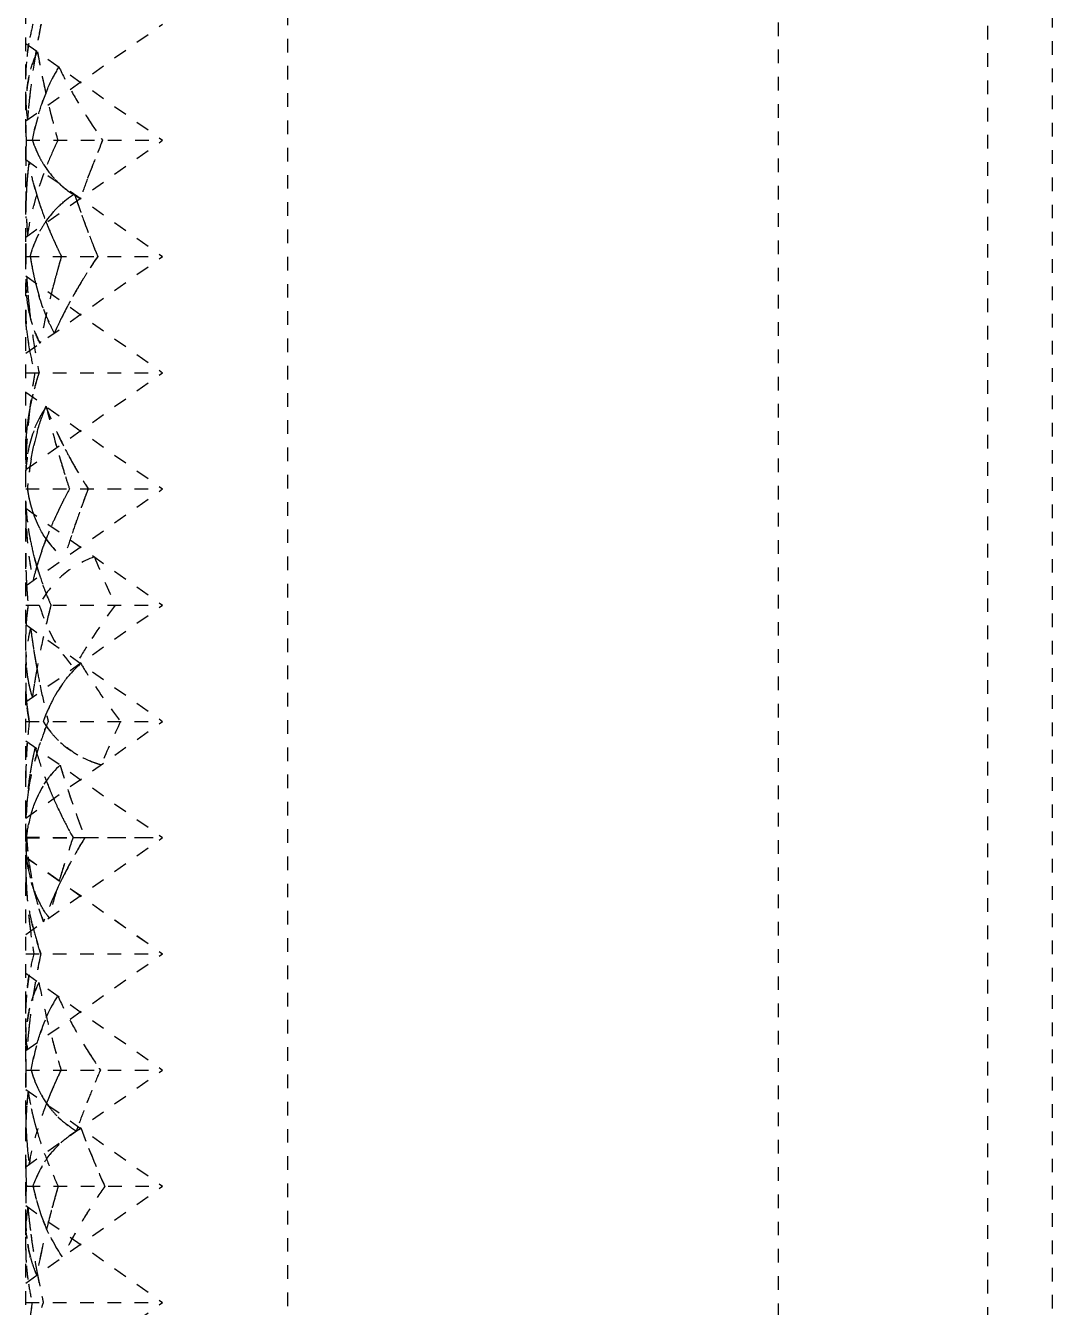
# Model space of a CAD drawing. Header units: millimetres. Extents: x 2089 to 2530, y 1631 to 2074.
# Drawn here: x 2418.35 to 2425.89, y 1882.51 to 1891.92 of the extents above; entities that cross this region are included whole.
import ezdxf

# ---------------------------------------------------------------- set-up
doc = ezdxf.new("R2010")
doc.units = ezdxf.units.MM
doc.linetypes.add('HIDDEN', pattern=[0.2, 0.1, -0.1])
doc.layers.add('DEFAULT_2', color=8, linetype='HIDDEN')

msp = doc.modelspace()

# ---------------------------------------------------------------- linework, layer by layer
at = {"layer": 'DEFAULT_2', "color": 8, "linetype": 'HIDDEN'}
for p, q in [((2425.891, 1788.5032), (2425.891, 1954.5994)), ((2423.881, 1794.841), (2423.881, 1948.0674)), ((2425.4148, 1909.7147), (2425.4138, 1866.4358)), ((2420.2759, 1908.821), (2420.2758, 1879.59)), ((2418.3536, 1880.3309), (2418.3536, 1908.0321)), ((2418.3536, 1891.2181), (2419.3586, 1891.9288)), ((2418.4663, 1891.9288), (2418.4624, 1891.9089)), ((2418.4624, 1891.9089), (2418.4663, 1891.9288)), ((2418.3536, 1891.7866), (2419.3586, 1891.076)), ((2418.3536, 1890.3654), (2419.3586, 1891.076)), ((2418.3579, 1891.076), (2419.3586, 1891.076)), ((2418.3536, 1890.9339), (2419.3586, 1890.2232)), ((2418.3779, 1890.9167), (2418.3816, 1890.896)), ((2418.3539, 1890.2863), (2418.3536, 1890.3181)), ((2418.3539, 1890.2548), (2418.3539, 1890.2863)), ((2418.3536, 1889.5126), (2419.3586, 1890.2232)), ((2418.3536, 1890.2232), (2419.3586, 1890.2232)), ((2418.3539, 1890.2551), (2418.3547, 1890.2232)), ((2418.3547, 1890.2232), (2418.3539, 1890.2548)), ((2418.3536, 1890.0811), (2419.3586, 1889.3705)), ((2418.3536, 1888.6598), (2419.3586, 1889.3705)), ((2418.3536, 1889.3705), (2419.3586, 1889.3705)), ((2418.3536, 1889.2283), (2419.3586, 1888.5177)), ((2418.3536, 1887.807), (2419.3586, 1888.5177)), ((2418.3536, 1888.5177), (2419.3586, 1888.5177)), ((2418.3536, 1888.3756), (2419.3586, 1887.6649)), ((2418.3536, 1886.9543), (2419.3586, 1887.6649)), ((2418.3536, 1887.6649), (2419.3586, 1887.6649)), ((2418.3536, 1887.5228), (2419.3586, 1886.8121)), ((2418.3536, 1886.8121), (2419.3586, 1886.8121)), ((2418.3544, 1886.1021), (2419.3586, 1886.8121)), ((2418.3536, 1886.67), (2419.3586, 1885.9594)), ((2418.3536, 1885.2487), (2419.3586, 1885.9594)), ((2418.3536, 1885.9594), (2419.3586, 1885.9594)), ((2418.3535, 1885.8161), (2419.3586, 1885.1066)), ((2418.3536, 1885.8172), (2419.3586, 1885.1066)), ((2418.3543, 1885.8177), (2419.3586, 1885.1066)), ((2418.3536, 1884.396), (2419.3586, 1885.1066)), ((2418.3536, 1885.1066), (2419.3586, 1885.1066)), ((2418.3536, 1884.9645), (2419.3586, 1884.2538)), ((2418.3536, 1883.5432), (2419.3586, 1884.2538)), ((2418.3557, 1884.2538), (2419.3586, 1884.2538)), ((2418.3536, 1884.1117), (2419.3586, 1883.4011)), ((2418.3536, 1882.6904), (2419.3586, 1883.4011)), ((2418.3589, 1883.4011), (2419.3586, 1883.4011)), ((2418.3536, 1883.2589), (2419.3586, 1882.5483)), ((2418.3536, 1881.8376), (2419.3586, 1882.5483)), ((2418.3536, 1882.5483), (2419.3586, 1882.5483))]:
    msp.add_line(p, q, dxfattribs=at)
for centre, radius, start, end in [((2420.3224, 1891.4543), 1.9737, 166.08971, 170.30334), ((2424.8757, 1890.6439), 6.5369, 168.84163, 170.8288), ((2424.9303, 1890.6337), 6.5924, 168.8463, 170.44946), ((2420.0529, 1891.5002), 1.7003, 170.29775, 174.89132), ((2424.6481, 1890.6822), 6.3062, 170.45861, 170.83888), ((2424.8528, 1892.8744), 6.5154, 190.15286, 192.06477), ((2424.8218, 1892.8685), 6.4839, 190.14911, 191.75907), ((2419.8127, 1891.5215), 1.4591, 174.88649, 179.93363), ((2424.2598, 1890.7426), 5.9132, 170.81828, 173.10516), ((2421.6761, 1893.1075), 3.4219, 205.86936, 209.24723), ((2425.044, 1892.9138), 6.7106, 191.7516, 192.05215), ((2425.3555, 1892.982), 7.0295, 192.06567, 195.23938), ((2425.2649, 1892.962), 6.9367, 192.06038, 193.89734), ((2419.6471, 1891.4104), 1.2935, 179.97824, 182.76929), ((2423.607, 1890.8212), 5.2556, 173.10116, 175.56414), ((2423.6418, 1890.8168), 5.2907, 173.58843, 174.8097), ((2423.8795, 1890.7906), 5.5298, 173.1292, 173.59389), ((2419.8534, 1890.8807), 1.4563, 156.74788, 158.22669), ((2421.9817, 1893.2779), 3.7718, 209.23732, 212.41829), ((2421.9882, 1893.2818), 3.7794, 209.24037, 212.41493), ((2419.5536, 1891.4061), 1.1999, 182.77803, 185.70345), ((2419.4617, 1891.3967), 1.1075, 185.69092, 188.77474), ((2423.3812, 1890.8408), 5.029, 174.81368, 175.58738), ((2425.587, 1893.0411), 7.2683, 193.89317, 195.20952), ((2422.1439, 1893.3791), 3.963, 212.39632, 212.86781), ((2422.2704, 1893.4607), 4.1135, 212.41186, 215.43122), ((2422.2983, 1893.4803), 4.1476, 212.88317, 215.42747), ((2419.7643, 1891.1862), 1.4107, 180.02246, 182.97298), ((2419.7336, 1891.1859), 1.3801, 180.00654, 181.50377), ((2419.7964, 1891.1875), 1.4428, 181.50094, 182.95459), ((2425.7698, 1893.0904), 7.4577, 195.20587, 195.6705), ((2425.7546, 1893.0861), 7.4419, 195.20479, 195.67035), ((2419.8625, 1891.1909), 1.509, 182.95725, 184.3683), ((2422.7352, 1890.8801), 4.3817, 177.43801, 178.26365), ((2419.2049, 1891.3368), 0.8433, 198.01731, 203.41453), ((2421.4023, 1889.7392), 3.1145, 154.58155, 156.29234), ((2426.9737, 1887.7339), 8.7209, 157.46594, 159.47069), ((2427.0272, 1887.7115), 8.7788, 157.46516, 158.46072), ((2422.4611, 1890.8878), 4.1075, 178.25499, 179.98392), ((2422.4233, 1890.888), 4.0697, 179.11898, 179.5937), ((2422.5401, 1890.8861), 4.1865, 178.2643, 179.11783), ((2419.1642, 1891.3197), 0.7991, 203.44712, 205.56383), ((2419.1459, 1891.311), 0.7788, 205.56522, 207.46709), ((2419.1204, 1891.2975), 0.75, 207.45131, 212.2752), ((2421.1642, 1889.8423), 2.855, 156.26663, 159.72924), ((2422.3276, 1890.8887), 3.974, 179.59402, 179.99588), ((2421.338, 1890.547), 2.9831, 173.45563, 175.42378), ((2421.1645, 1890.5662), 2.8086, 172.83144, 173.44151), ((2420.2207, 1891.2353), 1.8702, 189.8098, 190.45312), ((2419.0999, 1891.2848), 0.7259, 212.29422, 214.53255), ((2419.0845, 1891.274), 0.7072, 214.51689, 223.46933), ((2426.9075, 1887.7591), 8.6501, 158.46291, 159.47366), ((2421.6627, 1890.5214), 3.3088, 175.43108, 177.81054), ((2420.8416, 1889.9611), 2.5112, 159.71367, 163.51324), ((2419.0761, 1891.2666), 0.6959, 223.50169, 227.27863), ((2419.0899, 1891.2827), 0.7172, 227.34495, 237.93694), ((2426.8429, 1887.7832), 8.5811, 159.47256, 160.49167), ((2426.8338, 1887.7865), 8.5714, 159.47189, 160.49206), ((2421.8972, 1890.6965), 3.5436, 179.94451, 183.49346), ((2420.6064, 1890.032), 2.2656, 163.54576, 165.52256), ((2420.6011, 1891.3224), 2.2605, 194.83425, 196.08124), ((2420.629, 1891.3303), 2.2896, 195.54709, 196.08941), ((2420.6721, 1891.3427), 2.3344, 196.08941, 196.63767), ((2420.7734, 1891.3734), 2.4403, 196.64802, 198.5829), ((2419.1083, 1891.3113), 0.7511, 237.90517, 241.89106), ((2426.3344, 1893.2673), 8.0495, 198.74521, 202.22036), ((2426.2428, 1893.2357), 7.9526, 198.74151, 199.05756), ((2422.0525, 1890.5064), 3.6989, 177.80829, 180.01654), ((2420.9909, 1891.4473), 2.6699, 198.59956, 201.59541), ((2419.0832, 1890.0817), 0.7047, 136.75613, 144.47084), ((2426.2916, 1893.2526), 8.0042, 199.05814, 199.91251), ((2421.4345, 1890.6702), 3.0802, 183.52935, 185.48434), ((2419.1105, 1890.0626), 0.7381, 144.49369, 151.66663), ((2426.3759, 1893.2832), 8.094, 199.91311, 201.06521), ((2421.2732, 1891.5591), 2.9736, 201.59469, 204.60887), ((2421.1943, 1891.5268), 2.8884, 201.59684, 202.955), ((2421.3102, 1891.5758), 3.0142, 202.95293, 204.019), ((2426.4156, 1893.2983), 8.1364, 201.06377, 202.20627), ((2421.3899, 1891.6111), 3.1013, 204.01663, 204.58508), ((2421.4615, 1891.6439), 3.1801, 204.5853, 205.51081), ((2419.746, 1890.1668), 1.3924, 178.45481, 179.99389), ((2419.7305, 1890.1669), 1.3769, 179.22313, 179.99836), ((2419.778, 1890.1661), 1.4245, 177.70284, 179.21878), ((2419.7942, 1890.1656), 1.4406, 177.70679, 178.45917), ((2420.7994, 1890.5944), 2.4404, 188.74725, 189.89689), ((2426.0196, 1888.0443), 7.7172, 163.59974, 165.26768), ((2421.5554, 1891.6887), 3.2841, 205.51113, 206.50194), ((2426.1498, 1888.0071), 7.8526, 163.60736, 164.12198), ((2422.187, 1887.9604), 4.0049, 145.59727, 149.09946), ((2422.2623, 1887.9104), 4.0952, 145.6143, 147.64234), ((2420.6109, 1890.5609), 2.2489, 189.88235, 192.19389), ((2425.8997, 1888.077), 7.5929, 164.52555, 165.27635), ((2426.038, 1888.0389), 7.7364, 164.12226, 164.52663), ((2422.1025, 1888.0122), 3.9057, 147.64891, 148.80252), ((2419.6152, 1890.0551), 1.2616, 179.93667, 185.25503), ((2423.1536, 1890.3566), 4.8011, 183.3507, 186.06235), ((2422.8906, 1890.339), 4.5374, 183.3232, 183.55919), ((2423.0596, 1890.3501), 4.7068, 183.56642, 184.97426), ((2420.4159, 1890.519), 2.0496, 192.2006, 194.22293), ((2425.5991, 1888.1551), 7.2823, 165.26944, 166.98791), ((2425.5847, 1888.1586), 7.2675, 165.26752, 166.98946), ((2421.8894, 1888.139), 3.6578, 149.10557, 152.15067), ((2421.9346, 1888.1131), 3.7099, 148.79178, 151.30553), ((2419.4832, 1890.0439), 1.1292, 185.30285, 188.27303), ((2423.3322, 1890.3736), 4.9804, 184.97129, 186.03331), ((2419.3758, 1890.0276), 1.0205, 188.23486, 193.80627), ((2423.7363, 1890.418), 5.3869, 186.05165, 188.57359), ((2421.5776, 1888.3029), 3.3055, 152.13802, 155.73219), ((2421.7097, 1888.2355), 3.4538, 152.17348, 153.00512), ((2421.7866, 1888.1949), 3.5407, 151.31829, 152.17356), ((2419.2815, 1890.0051), 0.9236, 193.84382, 197.63756), ((2425.1172, 1888.2661), 6.7879, 166.98436, 168.77626), ((2421.457, 1888.3593), 3.1723, 154.7141, 155.76472), ((2421.5886, 1888.2968), 3.3181, 152.99915, 154.70925), ((2420.1166, 1889.8596), 1.7644, 185.66131, 190.68667), ((2420.432, 1889.9188), 2.0853, 190.67884, 195.24548), ((2424.2981, 1890.5023), 5.955, 188.5697, 190.95702), ((2423.9784, 1888.4681), 5.6311, 170.77916, 173.32628), ((2424.0025, 1888.4646), 5.6554, 170.78312, 173.146), ((2420.6346, 1888.6652), 2.294, 162.75212, 166.18578), ((2420.7956, 1888.6167), 2.4622, 162.17346, 162.78533), ((2420.3252, 1888.7388), 1.976, 167.4076, 170.01281), ((2420.4588, 1888.7096), 2.1128, 166.21666, 167.42315), ((2423.2376, 1888.5524), 4.8854, 173.77452, 176.08722), ((2420.139, 1888.7713), 1.7869, 170.00351, 173.27428), ((2423.6135, 1888.5133), 5.2634, 173.16664, 173.7975), ((2423.5884, 1888.5161), 5.2381, 173.35132, 173.79569), ((2421.3461, 1890.2255), 3.0506, 201.17098, 205.24944), ((2421.2803, 1890.1972), 2.979, 201.12051, 205.32187), ((2425.339, 1890.7248), 7.0197, 193.20465, 196.59467), ((2425.2318, 1890.6988), 6.9093, 193.19793, 194.90808), ((2422.6232, 1888.5932), 4.2698, 176.07118, 179.10145), ((2422.8376, 1888.5811), 4.4844, 176.10445, 177.17237), ((2425.5146, 1890.7736), 7.2019, 194.90443, 196.20569), ((2421.7328, 1890.4102), 3.4791, 205.28468, 209.03201), ((2421.6209, 1890.3544), 3.3541, 205.26027, 207.42249), ((2422.5531, 1888.5949), 4.1995, 177.16834, 178.64746), ((2421.8087, 1890.4514), 3.5654, 207.41677, 209.01539), ((2419.6963, 1888.6943), 1.3427, 179.99958, 181.46057), ((2422.3541, 1888.6001), 4.0005, 178.65569, 179.14084), ((2420.963, 1888.2958), 2.6064, 170.22214, 174.23998), ((2425.6586, 1890.8151), 7.3518, 196.20245, 196.55736), ((2425.8089, 1890.8603), 7.5087, 196.56159, 198.17914), ((2425.7554, 1890.844), 7.4528, 196.55826, 197.44757), ((2422.0101, 1890.5638), 3.7961, 209.02386, 211.54143), ((2422.0583, 1890.5918), 3.8519, 209.04325, 212.5795), ((2425.8721, 1890.8806), 7.5751, 197.44713, 198.17555), ((2421.264, 1888.2626), 2.9093, 174.1837, 174.96975), ((2419.3948, 1888.6675), 1.0397, 188.28328, 192.60412), ((2421.7626, 1886.8477), 3.5103, 151.59275, 153.09129), ((2426.5718, 1885.542), 8.3103, 159.01835, 160.27087), ((2422.1494, 1890.6481), 3.959, 211.52697, 212.02491), ((2422.1955, 1890.6769), 4.0133, 212.02496, 212.54928), ((2426.627, 1885.5214), 8.3692, 159.02157, 159.35043), ((2421.7887, 1888.4201), 3.4351, 179.94933, 183.37101), ((2419.3271, 1888.6528), 0.9705, 192.63223, 194.67072), ((2419.2932, 1888.644), 0.9354, 194.67384, 196.26368), ((2421.6486, 1886.9058), 3.3823, 153.09508, 153.96845), ((2426.4664, 1885.5808), 8.198, 159.34325, 161.53754), ((2421.9062, 1888.2259), 3.5527, 177.62063, 180.01952), ((2421.974, 1888.2252), 3.6204, 178.42977, 180.00658), ((2421.7733, 1888.2302), 3.4197, 177.60077, 178.42174), ((2420.023, 1888.4829), 1.6699, 183.76073, 188.76458), ((2419.2413, 1888.6284), 0.8812, 196.23356, 201.09243), ((2421.439, 1887.0052), 3.1504, 155.45088, 155.99277), ((2421.5358, 1886.9607), 3.2569, 153.9644, 155.4457), ((2426.4039, 1885.6021), 8.1319, 160.26988, 161.5407), ((2421.2248, 1888.3863), 2.8702, 183.35898, 187.22307), ((2420.2411, 1888.5148), 1.8904, 188.71233, 191.06646), ((2420.452, 1888.5569), 2.1055, 191.102, 194.86602), ((2419.0856, 1888.5518), 0.707, 215.48196, 230.473), ((2426.1817, 1885.6762), 7.8977, 161.54005, 162.83902), ((2422.2392, 1888.0478), 3.8856, 180.01316, 181.84521), ((2422.4031, 1888.0504), 4.0496, 180.04863, 183.61076), ((2420.7189, 1888.3216), 2.3602, 187.21082, 191.64966), ((2420.8474, 1887.2347), 2.5154, 160.7822, 163.5367), ((2420.9177, 1887.2111), 2.5896, 160.80321, 161.90177), ((2420.6927, 1887.2825), 2.3536, 161.85065, 166.17071), ((2420.6247, 1887.3006), 2.2833, 163.53862, 166.20554), ((2420.6616, 1888.6112), 2.322, 194.83457, 196.58802), ((2420.7689, 1888.6429), 2.4338, 196.58071, 197.38815), ((2426.2605, 1891.0196), 7.9877, 202.06467, 204.8335), ((2422.5678, 1888.0578), 4.2144, 181.83722, 183.57085), ((2422.9205, 1888.0804), 4.5678, 183.57744, 185.21856), ((2422.9124, 1888.0795), 4.5597, 183.57339, 185.21736), ((2420.0853, 1887.4088), 1.7327, 171.49966, 174.17146), ((2421.2636, 1888.8204), 2.9596, 201.71588, 202.98012), ((2425.4525, 1885.8859), 7.1388, 165.57007, 165.9182), ((2425.5544, 1885.8598), 7.244, 165.57061, 165.88055), ((2422.375, 1885.1192), 4.2183, 142.87991, 147.91248), ((2419.9372, 1887.4242), 1.5837, 174.18058, 177.00161), ((2425.162, 1885.9569), 6.8397, 165.86773, 167.53795), ((2425.1464, 1885.9615), 6.8235, 165.90856, 167.54763), ((2419.7924, 1887.4313), 1.4389, 176.99007, 179.95075), ((2419.3437, 1887.2424), 0.9873, 165.04698, 169.14797), ((2423.7666, 1888.1746), 5.4193, 187.1816, 189.55095), ((2423.5795, 1888.1491), 5.2305, 187.16068, 187.80689), ((2423.7771, 1888.1765), 5.4299, 187.8099, 188.92607), ((2424.6234, 1886.0759), 6.2881, 167.53877, 169.63375), ((2424.8747, 1886.0227), 6.545, 167.55764, 167.78722), ((2419.6326, 1887.3234), 1.279, 179.93388, 185.32701), ((2423.9798, 1888.208), 5.6351, 188.92296, 189.52546), ((2424.1264, 1888.2327), 5.7837, 189.52577, 190.28317), ((2424.2962, 1888.2629), 5.9562, 189.54292, 191.77889), ((2422.085, 1885.3017), 3.8757, 147.92087, 150.57454), ((2419.456, 1887.3069), 1.1017, 185.32598, 191.21674), ((2424.1149, 1886.1685), 5.7712, 169.62929, 171.82994), ((2424.2109, 1886.1515), 5.8688, 169.82266, 170.84625), ((2424.3808, 1886.1214), 6.0413, 169.64469, 169.8267), ((2424.3504, 1888.2738), 6.0114, 190.28796, 191.77462), ((2419.8137, 1887.0968), 1.4601, 180.03352, 183.60935), ((2419.3173, 1887.2796), 0.9603, 191.22429, 197.63627), ((2423.941, 1886.195), 5.5954, 170.84659, 171.84647), ((2419.4168, 1886.5245), 0.9718, 142.15404, 147.62355), ((2419.9835, 1887.1075), 1.6303, 183.60764, 186.94615), ((2424.7182, 1888.3504), 6.3872, 191.77478, 193.60363), ((2419.5266, 1886.4546), 1.1019, 147.61222, 151.67395), ((2420.1135, 1887.1225), 1.7611, 186.92079, 188.23326), ((2419.6769, 1886.3744), 1.2723, 151.70751, 157.17414), ((2423.0997, 1886.2984), 4.7477, 173.78782, 175.71968), ((2420.2096, 1887.1366), 1.8582, 188.23797, 190.05455), ((2419.8354, 1886.3062), 1.4449, 157.11923, 159.50242), ((2419.1103, 1887.196), 0.7363, 211.42269, 213.21613), ((2421.1827, 1885.7426), 2.8704, 158.12315, 159.22263), ((2424.9931, 1888.4161), 6.6698, 193.59606, 193.91455), ((2424.9562, 1888.4069), 6.6318, 193.59421, 193.91442), ((2426.5628, 1883.2389), 8.3191, 154.56259, 156.9783), ((2426.5515, 1883.2441), 8.3065, 154.56165, 156.98002), ((2419.1039, 1887.1918), 0.7286, 213.21696, 214.65259), ((2419.0929, 1887.184), 0.7151, 214.64217, 220.39687), ((2419.0816, 1887.1746), 0.7004, 220.4073, 225.96503), ((2422.6514, 1886.3318), 4.2982, 175.71737, 177.77468), ((2420.4144, 1886.1319), 2.0501, 166.20684, 168.77294), ((2420.7051, 1887.2483), 2.3665, 195.38052, 196.47644), ((2420.758, 1886.0643), 2.4003, 168.78678, 171.56545), ((2420.699, 1885.9055), 2.3598, 163.89757, 164.59481), ((2420.9268, 1887.3163), 2.5983, 196.52623, 200.50409), ((2422.2155, 1886.3485), 3.8619, 177.7723, 179.9796), ((2425.7364, 1888.6278), 7.4428, 196.68532, 201.00933), ((2425.5947, 1888.5839), 7.2945, 196.67491, 198.13903), ((2420.8331, 1886.0492), 2.4769, 171.47627, 176.54773), ((2421.2504, 1887.4361), 2.9433, 200.48358, 203.50259), ((2421.181, 1887.4089), 2.8689, 200.45916, 202.04654), ((2421.3253, 1887.4673), 3.0246, 202.0453, 203.47725), ((2420.1028, 1886.0306), 1.7501, 170.36877, 175.22288), ((2421.4731, 1887.5315), 3.1857, 203.47803, 204.98943), ((2425.7947, 1888.6493), 7.5049, 198.13839, 199.56789), ((2421.863, 1886.1787), 3.5094, 180.00717, 181.25022), ((2419.8965, 1886.0491), 1.543, 175.26983, 178.03311), ((2420.8959, 1886.0482), 2.5396, 176.61042, 177.59518), ((2421.6335, 1887.6063), 3.3628, 204.99028, 206.64136), ((2421.7967, 1887.687), 3.5446, 205.05692, 209.1691), ((2421.8425, 1887.7118), 3.5968, 206.65058, 209.15807), ((2425.9375, 1888.6999), 7.6564, 199.56649, 200.97373), ((2420.2713, 1885.9482), 1.9151, 179.69754, 180.42166), ((2421.1529, 1886.144), 2.7983, 183.78343, 186.69923), ((2425.9862, 1883.4525), 7.704, 161.01004, 162.56366), ((2422.0322, 1883.9604), 3.8103, 148.35632, 151.96689), ((2418.8132, 1907.7848), 21.8256, 269.70678, 269.93524), ((2422.1652, 1883.8808), 3.9653, 148.38544, 149.01745), ((2422.0025, 1883.9769), 3.7763, 148.99781, 151.9773), ((2421.8862, 1885.8105), 3.533, 179.90743, 181.49064), ((2422.2195, 1885.8119), 3.866, 179.93841, 183.27116), ((2419.808, 1885.7185), 1.4544, 180.0214, 182.8803), ((2422.299, 1885.8207), 3.9459, 181.48279, 182.54078), ((2421.704, 1884.1359), 3.4381, 151.97865, 155.79768), ((2425.6754, 1883.55), 7.3783, 162.56286, 164.15514), ((2425.6618, 1883.5537), 7.3641, 162.77913, 164.15352), ((2421.6578, 1884.1574), 3.3871, 153.28992, 154.79725), ((2425.8242, 1883.504), 7.5339, 162.56776, 162.78352), ((2421.7974, 1884.0873), 3.5434, 151.99384, 153.29149), ((2419.9821, 1885.7283), 1.6288, 182.92913, 187.05772), ((2422.5923, 1885.8332), 4.2394, 182.53411, 182.99729), ((2422.7528, 1885.8415), 4.4001, 182.99611, 183.25973), ((2422.8987, 1885.8494), 4.5463, 183.25377, 186.57888), ((2422.9456, 1885.8536), 4.5933, 183.2736, 186.22564), ((2421.5333, 1884.2162), 3.2494, 154.80041, 155.85474), ((2421.3156, 1884.3125), 3.0114, 155.83362, 160.00787), ((2421.2482, 1884.3399), 2.9388, 155.78164, 160.05921), ((2425.321, 1883.6504), 7.0099, 164.15355, 165.79821), ((2419.0933, 1885.8039), 0.7146, 214.71472, 217.36926), ((2423.4225, 1885.9074), 5.0732, 186.24536, 189.08191), ((2423.4732, 1885.9145), 5.1245, 186.56674, 189.07115), ((2420.564, 1885.8286), 2.2198, 193.13823, 194.63628), ((2420.7569, 1885.8801), 2.4195, 194.66181, 197.91011), ((2420.4399, 1884.5894), 2.092, 165.68725, 169.99794), ((2420.9257, 1885.9332), 2.5964, 197.88, 198.56332), ((2424.5179, 1883.8406), 6.1845, 168.18746, 168.3782), ((2424.2079, 1883.9025), 5.8684, 168.36049, 170.59148), ((2424.2593, 1883.8921), 5.9207, 168.36264, 170.19504), ((2420.1452, 1884.6413), 1.7928, 169.99376, 174.70725), ((2423.6119, 1884.0005), 5.2644, 170.58392, 173.16248), ((2423.9859, 1883.9405), 5.6431, 170.2067, 170.5973), ((2424.4302, 1886.0838), 6.0965, 191.23595, 193.26328), ((2419.8697, 1884.6664), 1.5162, 174.69168, 179.91928), ((2421.7487, 1886.2744), 3.4881, 205.03039, 208.35424), ((2424.8411, 1886.1803), 6.5186, 193.25984, 195.2013), ((2424.8329, 1886.1782), 6.51, 193.2587, 195.20268), ((2419.7049, 1884.5639), 1.3513, 179.98403, 182.32493), ((2422.986, 1884.0747), 4.634, 173.14395, 175.93751), ((2422.9359, 1884.079), 4.5838, 173.95814, 175.55757), ((2423.212, 1884.0505), 4.8614, 173.18586, 173.96587), ((2422.0682, 1886.4464), 3.8508, 208.35159, 211.47299), ((2419.6197, 1884.5606), 1.266, 182.33142, 184.76911), ((2419.534, 1884.5532), 1.18, 184.75962, 187.31256), ((2425.1937, 1886.2761), 6.8839, 195.2018, 197.0838), ((2425.1366, 1886.2599), 6.8246, 195.19574, 196.48421), ((2422.7206, 1884.0965), 4.3678, 175.56731, 175.97612), ((2422.2568, 1886.5595), 4.0709, 211.44244, 212.2837), ((2422.3537, 1886.6209), 4.1855, 211.46992, 214.44068), ((2422.3857, 1886.6416), 4.2237, 212.2913, 214.42479), ((2419.8008, 1884.3332), 1.4472, 180.01128, 182.08829), ((2419.7619, 1884.3328), 1.4084, 180.00055, 181.05974), ((2419.8421, 1884.3346), 1.4886, 181.07427, 183.11132), ((2419.8722, 1884.3356), 1.5186, 182.08059, 183.08642), ((2425.3012, 1886.3082), 6.9961, 196.48133, 197.07614), ((2421.9671, 1884.1279), 3.6135, 178.68372, 179.99565), ((2422.1287, 1884.1271), 3.7752, 179.37213, 180.01061), ((2422.0652, 1884.1268), 3.7116, 178.69085, 179.33773), ((2422.2122, 1884.1226), 3.8587, 178.05156, 178.68811), ((2422.194, 1884.1237), 3.8405, 178.05866, 178.68964), ((2419.2487, 1884.4943), 0.8882, 195.70618, 202.28322), ((2421.5946, 1882.8047), 3.3147, 154.07597, 155.89595), ((2421.5696, 1882.8161), 3.2872, 154.62397, 155.89956), ((2421.66, 1882.7735), 3.3872, 154.08387, 154.62765), ((2426.2958, 1881.0781), 8.0472, 156.75706, 157.90165), ((2426.3216, 1881.0663), 8.0754, 156.75124, 157.89138), ((2421.1262, 1883.7928), 2.7717, 173.65728, 175.9184), ((2420.3186, 1884.3875), 1.9683, 188.42686, 192.16868), ((2419.1902, 1884.4712), 0.8253, 202.34086, 204.68277), ((2419.1566, 1884.4556), 0.7882, 204.67048, 208.93197), ((2419.1203, 1884.4355), 0.7467, 208.93119, 214.50692), ((2421.3647, 1882.9067), 3.0632, 155.881, 158.81602), ((2421.34, 1882.9162), 3.0367, 157.19327, 158.01951), ((2421.443, 1882.8727), 3.1485, 155.89941, 157.19049), ((2426.2224, 1881.1077), 7.9681, 157.89976, 159.05416), ((2426.1917, 1881.1193), 7.9351, 157.89306, 159.05185), ((2421.5653, 1883.764), 3.2117, 175.96341, 180.0619), ((2419.0985, 1884.4208), 0.7205, 214.52545, 218.07536), ((2421.2624, 1882.9475), 2.9531, 158.01964, 158.81912), ((2419.0855, 1884.4106), 0.704, 218.0733, 224.29288), ((2421.6461, 1883.9626), 3.2925, 179.98167, 182.41212), ((2420.5467, 1884.4358), 2.2015, 192.14772, 194.69044), ((2426.0882, 1881.1587), 7.8244, 159.05078, 160.22424), ((2421.2937, 1883.9473), 2.9398, 182.40231, 185.02475), ((2420.7166, 1884.4795), 2.377, 194.67716, 196.41023), ((2420.7772, 1883.1145), 2.4397, 163.50041, 164.10841), ((2420.9555, 1884.5516), 2.6265, 196.44499, 200.19926), ((2426.0174, 1881.185), 7.749, 160.01593, 160.23169), ((2425.8858, 1886.5084), 7.6142, 200.64332, 204.0852), ((2425.8386, 1886.4903), 7.5637, 200.64137, 201.80047), ((2420.9339, 1883.9156), 2.5786, 185.02298, 187.88833), ((2421.2929, 1884.6752), 2.9859, 200.18978, 203.50641), ((2425.9344, 1886.5287), 7.6669, 201.80071, 204.0754), ((2422.0453, 1883.5994), 3.6917, 180.00951, 182.04181), ((2421.8841, 1883.5981), 3.5306, 179.99922, 180.59386), ((2421.9839, 1883.599), 3.6304, 180.59247, 180.88071), ((2422.099, 1883.601), 3.7454, 180.88368, 182.03973), ((2420.3315, 1883.2205), 1.9813, 169.22791, 170.0862), ((2422.2877, 1883.6078), 3.9342, 182.03733, 183.01166), ((2421.5365, 1884.7798), 3.2509, 203.48448, 205.09419), ((2419.8375, 1883.2752), 1.4839, 176.77346, 179.97284), ((2419.8767, 1883.2736), 1.5232, 176.79356, 178.36243), ((2419.9518, 1883.2692), 1.5984, 175.26967, 176.78961), ((2420.2398, 1883.7948), 1.8737, 192.13194, 195.39759), ((2425.1449, 1881.4586), 6.8343, 164.02659, 165.43117), ((2425.19, 1881.4457), 6.8811, 164.01568, 165.02964), ((2425.3897, 1881.3892), 7.0888, 163.5121, 164.03195), ((2425.3646, 1881.396), 7.0627, 163.50723, 164.01786), ((2422.4242, 1880.954), 4.2622, 144.96096, 147.74552), ((2419.7927, 1883.2758), 1.4391, 178.35576, 179.98847), ((2423.051, 1883.6674), 4.7, 185.12668, 187.88599), ((2422.8642, 1883.6487), 4.5123, 185.10198, 186.00606), ((2420.0876, 1883.754), 1.7161, 195.43188, 196.49516), ((2419.9922, 1883.7254), 1.6165, 196.48364, 198.78672), ((2422.185, 1881.1046), 3.9795, 147.74143, 150.64377), ((2423.11, 1883.6751), 4.7594, 186.01214, 187.57403), ((2424.7455, 1881.5617), 6.4219, 165.42567, 167.42579), ((2424.7643, 1881.5566), 6.4413, 165.42274, 167.41673), ((2425.0088, 1881.4944), 6.6936, 165.22892, 165.43418), ((2425.0534, 1881.4826), 6.7397, 165.03248, 165.22893), ((2419.5318, 1883.1612), 1.1778, 185.77561, 187.02248), ((2423.3067, 1883.7005), 4.9578, 187.56548, 187.85781), ((2421.9, 1881.2645), 3.6528, 150.63821, 153.70865), ((2423.535, 1883.7331), 5.1885, 187.87007, 189.79891), ((2423.6046, 1883.7437), 5.2589, 187.88125, 190.45315), ((2424.2559, 1881.6695), 5.9204, 167.41133, 169.50796), ((2424.4734, 1881.6236), 6.1429, 167.43712, 167.84248), ((2419.8724, 1882.9427), 1.5188, 180.06031, 184.75206), ((2419.2833, 1883.1123), 0.9242, 194.85399, 199.25002), ((2423.8105, 1883.7797), 5.4679, 189.78791, 190.43127), ((2424.2113, 1881.6791), 5.875, 167.83303, 169.52184), ((2420.116, 1882.9628), 1.7633, 184.74649, 189.0345), ((2419.2183, 1883.0897), 0.8553, 199.25603, 203.58017), ((2423.9084, 1883.7975), 5.5673, 190.43001, 190.6818), ((2424.1064, 1883.8355), 5.7689, 190.44548, 192.63075), ((2424.1319, 1883.8409), 5.795, 190.69309, 192.62767), ((2420.3846, 1883.005), 2.0352, 189.03084, 192.96779), ((2424.362, 1883.8912), 6.0306, 192.61651, 192.86695), ((2423.2008, 1881.8437), 4.8509, 171.64844, 174.19913), ((2423.2949, 1881.8306), 4.9459, 171.65596, 173.36333), ((2421.063, 1881.6293), 2.7389, 160.39522, 161.19392)]:
    msp.add_arc(centre, radius, start, end, dxfattribs=at)
for points, knots in [([(2418.3536, 1891.5232), (2418.3536, 1891.5447), (2418.3557, 1891.633), (2418.3658, 1891.721), (2418.377, 1891.7869)], [0, 0, 0, 0, 0.243883, 1, 1, 1, 1]), ([(2418.4394, 1891.7259), (2418.4246, 1891.6939), (2418.3718, 1891.5571), (2418.3536, 1891.4087), (2418.3536, 1891.2977)], [0, 0, 0, 0, 0.241375, 1, 1, 1, 1]), ([(2418.597, 1891.6145), (2418.5725, 1891.5744), (2418.483, 1891.4047), (2418.43, 1891.2179), (2418.4029, 1891.076)], [0, 0, 0, 0, 0.2455, 1, 1, 1, 1]), ([(2418.3536, 1891.4109), (2418.3536, 1891.3953), (2418.3546, 1891.334), (2418.3601, 1891.2728), (2418.3671, 1891.2277)], [0, 0, 0, 0, 0.254675, 1, 1, 1, 1]), ([(2418.4029, 1891.076), (2418.4318, 1890.9873), (2418.5201, 1890.8157), (2418.6708, 1890.6934), (2418.7544, 1890.6488)], [0, 0, 0, 0, 0.495957, 1, 1, 1, 1]), ([(2418.3779, 1890.9167), (2418.3736, 1890.8831), (2418.359, 1890.7465), (2418.3536, 1890.6089), (2418.3536, 1890.5053)], [0, 0, 0, 0, 0.246269, 1, 1, 1, 1]), ([(2418.4232, 1890.7166), (2418.4191, 1890.7316), (2418.4032, 1890.7909), (2418.3899, 1890.8509), (2418.3816, 1890.896)], [0, 0, 0, 0, 0.253781, 1, 1, 1, 1]), ([(2418.486, 1890.8315), (2418.4788, 1890.812), (2418.4515, 1890.7352), (2418.4279, 1890.6571), (2418.4127, 1890.5982)], [0, 0, 0, 0, 0.254419, 1, 1, 1, 1]), ([(2418.3536, 1890.7), (2418.3536, 1890.6726), (2418.3547, 1890.5644), (2418.3607, 1890.4563), (2418.3684, 1890.3758)], [0, 0, 0, 0, 0.252995, 1, 1, 1, 1]), ([(2418.7119, 1890.6805), (2418.631, 1890.6302), (2418.4879, 1890.495), (2418.4113, 1890.3155), (2418.3874, 1890.2232)], [0, 0, 0, 0, 0.499948, 1, 1, 1, 1]), ([(2418.4354, 1890.6744), (2418.4407, 1890.6568), (2418.4628, 1890.5858), (2418.4881, 1890.5158), (2418.5088, 1890.4637)], [0, 0, 0, 0, 0.246195, 1, 1, 1, 1]), ([(2418.5699, 1890.5645), (2418.6011, 1890.5977), (2418.6477, 1890.6383), (2418.6986, 1890.6723), (2418.7119, 1890.6805)], [0, 0, 0, 0, 0.745703, 1, 1, 1, 1]), ([(2418.3684, 1890.3758), (2418.3709, 1890.3942), (2418.3824, 1890.469), (2418.3985, 1890.5431), (2418.4128, 1890.5984)], [0, 0, 0, 0, 0.2452, 1, 1, 1, 1]), ([(2418.3874, 1890.2232), (2418.3917, 1890.2399), (2418.4105, 1890.3051), (2418.4368, 1890.3683), (2418.4609, 1890.4129)], [0, 0, 0, 0, 0.253628, 1, 1, 1, 1]), ([(2418.3874, 1890.2232), (2418.3951, 1890.1733), (2418.4309, 1889.98), (2418.4937, 1889.7897), (2418.5642, 1889.6615)], [0, 0, 0, 0, 0.256583, 1, 1, 1, 1]), ([(2418.3536, 1890.0565), (2418.3536, 1890.0142), (2418.3609, 1889.8534), (2418.4032, 1889.6921), (2418.4592, 1889.5872)], [0, 0, 0, 0, 0.262214, 1, 1, 1, 1]), ([(2418.5642, 1889.6615), (2418.5492, 1889.6889), (2418.4927, 1889.8022), (2418.4526, 1889.9231), (2418.4292, 1890.0154)], [0, 0, 0, 0, 0.246862, 1, 1, 1, 1]), ([(2418.3536, 1889.83), (2418.3536, 1889.8057), (2418.3563, 1889.7059), (2418.369, 1889.6064), (2418.3829, 1889.5321)], [0, 0, 0, 0, 0.243203, 1, 1, 1, 1]), ([(2418.4516, 1889.3705), (2418.4462, 1889.3537), (2418.4256, 1889.2873), (2418.408, 1889.22), (2418.3967, 1889.1694)], [0, 0, 0, 0, 0.253905, 1, 1, 1, 1]), ([(2418.3967, 1889.1694), (2418.3931, 1889.1535), (2418.38, 1889.0909), (2418.3698, 1889.0277), (2418.3643, 1888.9803)], [0, 0, 0, 0, 0.254154, 1, 1, 1, 1]), ([(2418.5049, 1889.1213), (2418.4521, 1889.0452), (2418.3737, 1888.8659), (2418.3536, 1888.6735), (2418.3536, 1888.575)], [0, 0, 0, 0, 0.484536, 1, 1, 1, 1]), ([(2418.5014, 1889.1238), (2418.4823, 1889.0769), (2418.4139, 1888.8807), (2418.3797, 1888.6739), (2418.3659, 1888.5177)], [0, 0, 0, 0, 0.243973, 1, 1, 1, 1]), ([(2418.3536, 1888.803), (2418.3536, 1888.8176), (2418.3545, 1888.8769), (2418.3591, 1888.9362), (2418.3643, 1888.9806)], [0, 0, 0, 0, 0.245814, 1, 1, 1, 1]), ([(2418.3643, 1888.9803), (2418.3625, 1888.9654), (2418.3564, 1888.9065), (2418.3536, 1888.8472), (2418.3536, 1888.803)], [0, 0, 0, 0, 0.254271, 1, 1, 1, 1]), ([(2418.3536, 1888.575), (2418.3536, 1888.6097), (2418.3586, 1888.7429), (2418.3861, 1888.8761), (2418.4227, 1888.9677)], [0, 0, 0, 0, 0.260075, 1, 1, 1, 1]), ([(2418.3659, 1888.5177), (2418.3803, 1888.4193), (2418.4354, 1888.2269), (2418.561, 1888.0679), (2418.6356, 1888.0065)], [0, 0, 0, 0, 0.507285, 1, 1, 1, 1]), ([(2418.3536, 1888.4231), (2418.3536, 1888.3735), (2418.3574, 1888.1799), (2418.378, 1887.9862), (2418.4073, 1887.845)], [0, 0, 0, 0, 0.255907, 1, 1, 1, 1]), ([(2418.3566, 1888.3734), (2418.3578, 1888.3551), (2418.364, 1888.2808), (2418.3752, 1888.2068), (2418.386, 1888.1515)], [0, 0, 0, 0, 0.244997, 1, 1, 1, 1]), ([(2418.6094, 1888.3902), (2418.5961, 1888.363), (2418.5456, 1888.2559), (2418.501, 1888.1459), (2418.4721, 1888.0626)], [0, 0, 0, 0, 0.255308, 1, 1, 1, 1]), ([(2418.4721, 1888.0627), (2418.4786, 1888.0814), (2418.5059, 1888.1571), (2418.5365, 1888.2315), (2418.5612, 1888.2869)], [0, 0, 0, 0, 0.246283, 1, 1, 1, 1]), ([(2418.4341, 1887.9558), (2418.4293, 1887.9722), (2418.4109, 1888.037), (2418.3955, 1888.1026), (2418.3859, 1888.152)], [0, 0, 0, 0, 0.25396, 1, 1, 1, 1]), ([(2418.5164, 1887.7194), (2418.5085, 1887.7391), (2418.4783, 1887.8169), (2418.4516, 1887.8961), (2418.4341, 1887.9558)], [0, 0, 0, 0, 0.254168, 1, 1, 1, 1]), ([(2418.8578, 1888.019), (2418.77, 1887.9867), (2418.6072, 1887.8936), (2418.4941, 1887.744), (2418.4537, 1887.6649)], [0, 0, 0, 0, 0.513029, 1, 1, 1, 1]), ([(2418.4463, 1887.9155), (2418.4513, 1887.8997), (2418.472, 1887.8357), (2418.4953, 1887.7724), (2418.5141, 1887.7253)], [0, 0, 0, 0, 0.246677, 1, 1, 1, 1]), ([(2418.4537, 1887.6649), (2418.467, 1887.6222), (2418.5259, 1887.4567), (2418.6178, 1887.2998), (2418.7093, 1887.2058)], [0, 0, 0, 0, 0.254362, 1, 1, 1, 1]), ([(2418.3899, 1887.4971), (2418.3836, 1887.4738), (2418.3616, 1887.3771), (2418.3536, 1887.2775), (2418.3536, 1887.2026)], [0, 0, 0, 0, 0.243378, 1, 1, 1, 1]), ([(2418.3536, 1887.3258), (2418.3535, 1887.2963), (2418.3571, 1887.1827), (2418.3765, 1887.069), (2418.4022, 1886.9886)], [0, 0, 0, 0, 0.258599, 1, 1, 1, 1]), ([(2418.7585, 1887.2364), (2418.7263, 1887.2084), (2418.6075, 1887.086), (2418.5267, 1886.9313), (2418.4821, 1886.8121)], [0, 0, 0, 0, 0.251122, 1, 1, 1, 1]), ([(2418.7584, 1887.2365), (2418.7801, 1887.2004), (2418.8708, 1887.0546), (2418.9706, 1886.9144), (2419.0502, 1886.8121)], [0, 0, 0, 0, 0.245292, 1, 1, 1, 1]), ([(2418.3799, 1886.8121), (2418.377, 1886.8283), (2418.3666, 1886.8922), (2418.3595, 1886.9566), (2418.3565, 1887.0048)], [0, 0, 0, 0, 0.254361, 1, 1, 1, 1]), ([(2418.4821, 1886.8121), (2418.5275, 1886.7378), (2418.6509, 1886.5998), (2418.8173, 1886.5194), (2418.9064, 1886.4924)], [0, 0, 0, 0, 0.483335, 1, 1, 1, 1]), ([(2418.499, 1886.7608), (2418.4926, 1886.7441), (2418.4682, 1886.6778), (2418.4464, 1886.6106), (2418.4318, 1886.56)], [0, 0, 0, 0, 0.253559, 1, 1, 1, 1]), ([(2418.4319, 1886.5603), (2418.4367, 1886.577), (2418.457, 1886.6445), (2418.4802, 1886.7112), (2418.499, 1886.7608)], [0, 0, 0, 0, 0.246441, 1, 1, 1, 1]), ([(2418.3536, 1886.3495), (2418.3536, 1886.3745), (2418.3546, 1886.4756), (2418.3596, 1886.5767), (2418.3652, 1886.6526)], [0, 0, 0, 0, 0.247408, 1, 1, 1, 1]), ([(2418.4234, 1886.6206), (2418.3975, 1886.5153), (2418.3608, 1886.2961), (2418.3552, 1886.0746), (2418.3555, 1885.9619)], [0, 0, 0, 0, 0.490423, 1, 1, 1, 1]), ([(2418.7376, 1886.5642), (2418.7244, 1886.5718), (2418.6736, 1886.6028), (2418.6266, 1886.6402), (2418.5947, 1886.6711)], [0, 0, 0, 0, 0.254917, 1, 1, 1, 1]), ([(2418.3774, 1886.3239), (2418.3807, 1886.3434), (2418.3954, 1886.423), (2418.4149, 1886.5017), (2418.4319, 1886.5603)], [0, 0, 0, 0, 0.24527, 1, 1, 1, 1]), ([(2418.9063, 1886.4923), (2418.8912, 1886.4969), (2418.8331, 1886.5161), (2418.7771, 1886.5417), (2418.7376, 1886.5642)], [0, 0, 0, 0, 0.256936, 1, 1, 1, 1]), ([(2418.607, 1886.4908), (2418.5355, 1886.4248), (2418.4182, 1886.2567), (2418.3715, 1886.06), (2418.3607, 1885.9594)], [0, 0, 0, 0, 0.490179, 1, 1, 1, 1]), ([(2418.3544, 1886.1021), (2418.355, 1886.1203), (2418.3589, 1886.1946), (2418.3681, 1886.2685), (2418.3774, 1886.3239)], [0, 0, 0, 0, 0.244977, 1, 1, 1, 1]), ([(2418.3607, 1885.9594), (2418.3626, 1885.9778), (2418.3721, 1886.0499), (2418.3888, 1886.1211), (2418.406, 1886.1725)], [0, 0, 0, 0, 0.255002, 1, 1, 1, 1]), ([(2418.3562, 1885.9583), (2418.3557, 1885.8514), (2418.3725, 1885.6421), (2418.4647, 1885.4497), (2418.5254, 1885.3702)], [0, 0, 0, 0, 0.516713, 1, 1, 1, 1]), ([(2418.3607, 1885.9594), (2418.3643, 1885.9054), (2418.384, 1885.6961), (2418.4291, 1885.4878), (2418.4857, 1885.3421)], [0, 0, 0, 0, 0.257252, 1, 1, 1, 1]), ([(2418.4857, 1885.3421), (2418.4712, 1885.3794), (2418.4185, 1885.5339), (2418.3881, 1885.6953), (2418.3737, 1885.8176)], [0, 0, 0, 0, 0.24498, 1, 1, 1, 1]), ([(2418.4297, 1885.5357), (2418.4232, 1885.551), (2418.3985, 1885.614), (2418.3814, 1885.6799), (2418.3727, 1885.7301)], [0, 0, 0, 0, 0.246311, 1, 1, 1, 1]), ([(2418.4022, 1885.3243), (2418.3983, 1885.3414), (2418.3834, 1885.4089), (2418.3719, 1885.477), (2418.3656, 1885.5281)], [0, 0, 0, 0, 0.25435, 1, 1, 1, 1]), ([(2418.4644, 1885.1066), (2418.4583, 1885.1248), (2418.4351, 1885.1966), (2418.415, 1885.2695), (2418.4022, 1885.3243)], [0, 0, 0, 0, 0.254056, 1, 1, 1, 1]), ([(2418.3536, 1884.668), (2418.3536, 1884.6913), (2418.356, 1884.7866), (2418.3672, 1884.8817), (2418.3797, 1884.9528)], [0, 0, 0, 0, 0.243673, 1, 1, 1, 1]), ([(2418.4506, 1884.8959), (2418.4337, 1884.8619), (2418.3739, 1884.7159), (2418.3536, 1884.5559), (2418.3536, 1884.4365)], [0, 0, 0, 0, 0.241212, 1, 1, 1, 1]), ([(2418.5884, 1884.7984), (2418.5632, 1884.7582), (2418.4716, 1884.5872), (2418.4193, 1884.3976), (2418.3937, 1884.2538)], [0, 0, 0, 0, 0.245234, 1, 1, 1, 1]), ([(2418.3536, 1884.436), (2418.3536, 1884.4506), (2418.3545, 1884.508), (2418.359, 1884.5653), (2418.3649, 1884.6077)], [0, 0, 0, 0, 0.254121, 1, 1, 1, 1]), ([(2418.3937, 1884.2538), (2418.4194, 1884.163), (2418.4994, 1883.9864), (2418.644, 1883.8548), (2418.7253, 1883.806)], [0, 0, 0, 0, 0.498918, 1, 1, 1, 1]), ([(2418.3715, 1884.099), (2418.3684, 1884.0713), (2418.3577, 1883.959), (2418.3536, 1883.846), (2418.3536, 1883.761)], [0, 0, 0, 0, 0.246652, 1, 1, 1, 1]), ([(2418.3715, 1884.099), (2418.3742, 1884.0807), (2418.3863, 1884.0062), (2418.4027, 1883.9324), (2418.4172, 1883.8773)], [0, 0, 0, 0, 0.245437, 1, 1, 1, 1]), ([(2418.5085, 1884.0136), (2418.5011, 1883.9944), (2418.4726, 1883.9184), (2418.4474, 1883.8412), (2418.4308, 1883.783)], [0, 0, 0, 0, 0.254047, 1, 1, 1, 1]), ([(2418.3536, 1883.9646), (2418.3536, 1883.9304), (2418.3556, 1883.7957), (2418.3659, 1883.6611), (2418.3797, 1883.5617)], [0, 0, 0, 0, 0.254179, 1, 1, 1, 1]), ([(2418.7251, 1883.8059), (2418.7118, 1883.8139), (2418.6605, 1883.8469), (2418.6134, 1883.8864), (2418.5816, 1883.919)], [0, 0, 0, 0, 0.254507, 1, 1, 1, 1]), ([(2418.7605, 1883.824), (2418.6771, 1883.7799), (2418.5268, 1883.6587), (2418.4377, 1883.4889), (2418.408, 1883.4011)], [0, 0, 0, 0, 0.504351, 1, 1, 1, 1]), ([(2418.6119, 1883.72), (2418.6229, 1883.73), (2418.669, 1883.7693), (2418.7201, 1883.8026), (2418.7604, 1883.824)], [0, 0, 0, 0, 0.245823, 1, 1, 1, 1]), ([(2418.3797, 1883.5617), (2418.3829, 1883.5799), (2418.397, 1883.6542), (2418.4151, 1883.7277), (2418.4307, 1883.7825)], [0, 0, 0, 0, 0.245589, 1, 1, 1, 1]), ([(2418.408, 1883.4011), (2418.4181, 1883.3539), (2418.4643, 1883.1719), (2418.542, 1882.995), (2418.6251, 1882.8824)], [0, 0, 0, 0, 0.256221, 1, 1, 1, 1]), ([(2418.3698, 1883.2475), (2418.367, 1883.2309), (2418.3573, 1883.1632), (2418.3536, 1883.0948), (2418.3536, 1883.0432)], [0, 0, 0, 0, 0.245319, 1, 1, 1, 1]), ([(2418.3536, 1883.043), (2418.3536, 1883.0604), (2418.3548, 1883.1288), (2418.3614, 1883.1972), (2418.3698, 1883.2475)], [0, 0, 0, 0, 0.254999, 1, 1, 1, 1]), ([(2418.8197, 1883.2286), (2418.8017, 1883.2001), (2418.7324, 1883.0873), (2418.6688, 1882.971), (2418.6251, 1882.8824)], [0, 0, 0, 0, 0.25443, 1, 1, 1, 1]), ([(2418.3536, 1883.174), (2418.3536, 1883.1362), (2418.3593, 1882.9912), (2418.3914, 1882.8459), (2418.4344, 1882.7476)], [0, 0, 0, 0, 0.260761, 1, 1, 1, 1]), ([(2418.6251, 1882.8824), (2418.5716, 1882.9549), (2418.5139, 1883.0628), (2418.4716, 1883.1759), (2418.4618, 1883.2048)], [0, 0, 0, 0, 0.746819, 1, 1, 1, 1])]:
    msp.add_open_spline(points, degree=3, knots=knots, dxfattribs=at)
for points in [[(2418.3925, 1891.5985), (2418.4048, 1891.6421), (2418.4203, 1891.6849), (2418.4394, 1891.7259)], [(2418.3635, 1891.4559), (2418.3698, 1891.504), (2418.3793, 1891.5518), (2418.3925, 1891.5985)], [(2418.5154, 1891.4556), (2418.5389, 1891.5103), (2418.566, 1891.5637), (2418.5971, 1891.6145)], [(2418.3536, 1891.2977), (2418.3536, 1891.3505), (2418.3567, 1891.4035), (2418.3635, 1891.4559)], [(2418.451, 1891.2759), (2418.4655, 1891.325), (2418.4821, 1891.3734), (2418.501, 1891.4209)], [(2418.4029, 1891.076), (2418.4158, 1891.1433), (2418.4316, 1891.2102), (2418.451, 1891.2759)], [(2418.3536, 1890.318), (2418.3536, 1890.2971), (2418.3536, 1890.2761), (2418.3539, 1890.2551)], [(2418.3536, 1889.9401), (2418.3536, 1889.9855), (2418.3558, 1890.0309), (2418.3608, 1890.076)], [(2418.3608, 1889.6855), (2418.3561, 1889.7335), (2418.3536, 1889.7818), (2418.3536, 1889.83)], [(2418.4592, 1889.5873), (2418.4357, 1889.6312), (2418.4165, 1889.6777), (2418.4014, 1889.7252)], [(2418.4227, 1888.9677), (2418.4443, 1889.0216), (2418.4718, 1889.0736), (2418.5049, 1889.1213)], [(2418.4394, 1888.9406), (2418.4566, 1889.0028), (2418.477, 1889.0641), (2418.5014, 1889.1238)], [(2418.3944, 1888.7385), (2418.4062, 1888.8065), (2418.421, 1888.8741), (2418.4394, 1888.9406)], [(2418.5099, 1888.1414), (2418.4726, 1888.1937), (2418.4423, 1888.2514), (2418.4191, 1888.3113)], [(2418.3716, 1887.6649), (2418.3634, 1887.6096), (2418.3577, 1887.5539), (2418.3551, 1887.498)], [(2418.6494, 1887.1207), (2418.682, 1887.1625), (2418.7184, 1887.2017), (2418.7584, 1887.2365)], [(2418.4898, 1886.3503), (2418.5226, 1886.4017), (2418.5622, 1886.4495), (2418.607, 1886.4908)], [(2418.406, 1886.1725), (2418.4267, 1886.2347), (2418.4546, 1886.295), (2418.4898, 1886.3503)], [(2418.3556, 1885.9619), (2418.3554, 1886.0262), (2418.3559, 1886.0905), (2418.3586, 1886.1548)], [(2418.3556, 1885.9619), (2418.4709, 1885.9619), (2418.5862, 1885.96), (2418.7015, 1885.9594)], [(2418.3562, 1885.9583), (2418.6903, 1885.9583), (2419.0244, 1885.9594), (2419.3586, 1885.9594)], [(2418.7885, 1885.9592), (2418.9786, 1885.9589), (2419.1686, 1885.9594), (2419.3586, 1885.9594)], [(2418.3616, 1885.8162), (2418.3581, 1885.8554), (2418.3566, 1885.8948), (2418.3563, 1885.9341)], [(2418.3727, 1885.7301), (2418.3677, 1885.7586), (2418.3642, 1885.7874), (2418.3616, 1885.8162)], [(2418.5058, 1885.3969), (2418.4758, 1885.4403), (2418.4504, 1885.4871), (2418.4297, 1885.5357)], [(2418.3976, 1884.7607), (2418.4115, 1884.8071), (2418.429, 1884.8525), (2418.4505, 1884.8959)], [(2418.3649, 1884.6077), (2418.372, 1884.6594), (2418.3827, 1884.7107), (2418.3976, 1884.7607)], [(2418.5051, 1884.639), (2418.5288, 1884.6941), (2418.5563, 1884.7478), (2418.5882, 1884.7986)], [(2418.4405, 1884.4573), (2418.4583, 1884.519), (2418.4796, 1884.58), (2418.5051, 1884.639)], [(2418.3536, 1884.5651), (2418.3536, 1884.511), (2418.3566, 1884.4567), (2418.3636, 1884.403)], [(2418.3937, 1884.2538), (2418.4058, 1884.3223), (2418.4212, 1884.3904), (2418.4405, 1884.4573)], [(2418.4931, 1883.5792), (2418.5263, 1883.6309), (2418.5665, 1883.6787), (2418.6119, 1883.72)], [(2418.4079, 1883.4011), (2418.4291, 1883.4634), (2418.4574, 1883.5239), (2418.4931, 1883.5792)], [(2418.36, 1883.0427), (2418.3556, 1883.0861), (2418.3536, 1883.1298), (2418.3536, 1883.1735)], [(2418.39, 1882.8754), (2418.3776, 1882.9219), (2418.3687, 1882.9695), (2418.3629, 1883.0173)]]:
    msp.add_open_spline(points, degree=3, dxfattribs=at)

doc.saveas('drawing.dxf')
